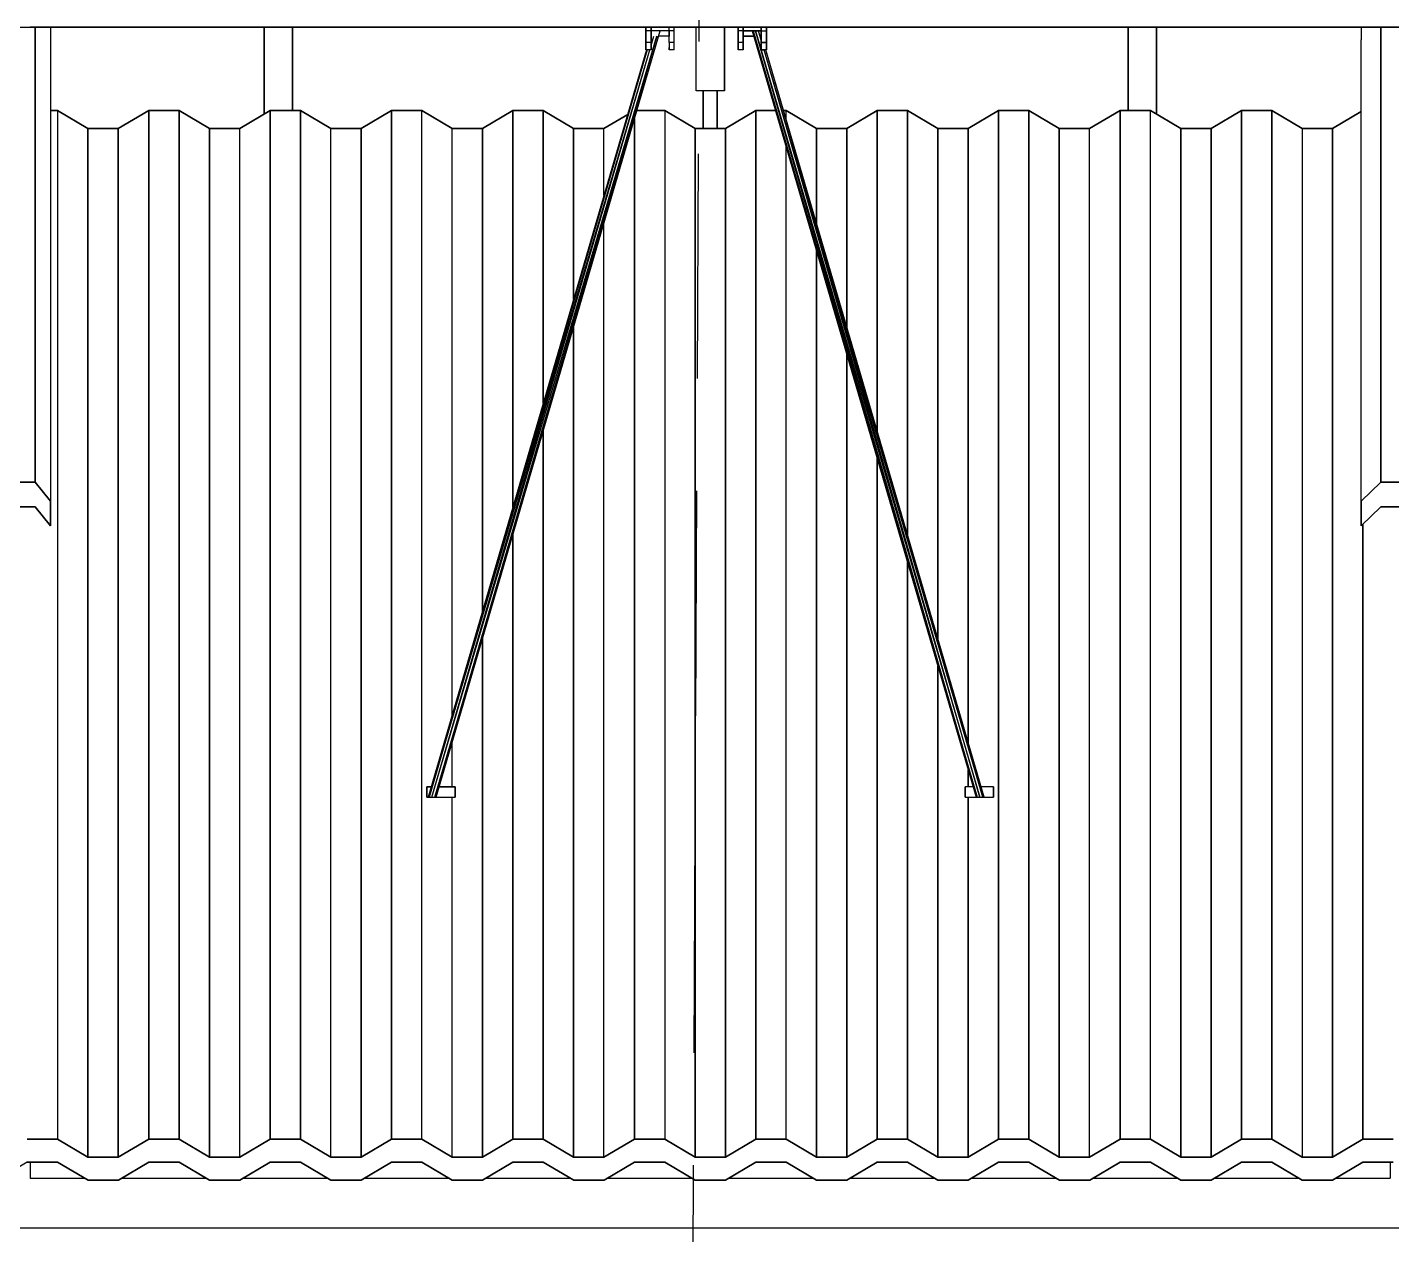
# Model space of a CAD drawing. Header units: millimetres. Extents: x -4997 to -4876, y -8737 to -8661.
# Drawn here: x -4918.055 to -4914.202, y -8704.879 to -8701.468 of the extents above; entities that cross this region are included whole.
import ezdxf

# ---------------------------------------------------------------- set-up
doc = ezdxf.new("R2010")
doc.units = ezdxf.units.MM
doc.header["$LTSCALE"] = 0.1
doc.linetypes.add('HIDDEN', pattern=[9.525, 6.35, -3.175])
for name, color, linetype in [('cobertura nova', 4, 'Continuous'), ('hachuras cobertura', 251, 'Continuous'), ('imagem', 7, 'Continuous'), ('layout cobertura', 251, 'Continuous')]:
    doc.layers.add(name, color=color, linetype=linetype)
picture_1 = doc.add_image_def('image1.jpg', size_in_pixel=(1920, 1080))

msp = doc.modelspace()

# ---------------------------------------------------------------- linework, layer by layer
at = {"layer": 'cobertura nova'}
for p, q in [((-4918.1262, -8701.4678), (-4918.0462, -8701.4678)), ((-4918.0462, -8701.4678), (-4914.1262, -8701.4679)), ((-4914.1328, -8701.4679), (-4918.0462, -8701.4678)), ((-4918.0462, -8701.4678), (-4914.2062, -8701.4678)), ((-4914.2062, -8701.4678), (-4918.0462, -8701.4678)), ((-4918.0327, -8701.4678), (-4918.0327, -8702.7531)), ((-4918.0327, -8701.4678), (-4918.0327, -8701.4678)), ((-4918.0327, -8701.4678), (-4918.0327, -8701.4678)), ((-4918.0327, -8701.4678), (-4918.0327, -8701.4678)), ((-4917.9892, -8701.4678), (-4917.9892, -8702.8069)), ((-4917.9892, -8701.4678), (-4916.3077, -8701.4678)), ((-4917.9892, -8701.4678), (-4916.3077, -8701.4678)), ((-4916.3077, -8701.4678), (-4917.9892, -8701.4678)), ((-4917.3862, -8701.4678), (-4917.9892, -8701.4678)), ((-4917.3862, -8701.7129), (-4917.3862, -8701.4678)), ((-4917.3862, -8701.4678), (-4917.3862, -8701.7129)), ((-4917.3062, -8701.4678), (-4917.3062, -8701.7027)), ((-4917.3062, -8701.7027), (-4917.3062, -8701.4678)), ((-4916.4799, -8701.4678), (-4917.3062, -8701.4678)), ((-4916.3077, -8701.4779), (-4916.3077, -8701.4678)), ((-4916.3077, -8701.4678), (-4916.3077, -8701.4779)), ((-4916.2932, -8701.4678), (-4916.2932, -8701.4779)), ((-4916.2932, -8701.4779), (-4916.2932, -8701.4678)), ((-4916.2421, -8701.4779), (-4916.2421, -8701.4678)), ((-4916.2277, -8701.4779), (-4916.2277, -8701.4678)), ((-4916.2277, -8701.4678), (-4916.0477, -8701.4678)), ((-4916.2277, -8701.4678), (-4916.0477, -8701.4678)), ((-4916.0477, -8701.4678), (-4916.2277, -8701.4678)), ((-4916.1662, -8701.6478), (-4916.1662, -8701.4678)), ((-4916.0862, -8701.4678), (-4916.0862, -8701.6478)), ((-4916.0862, -8701.6478), (-4916.0862, -8701.4678)), ((-4916.0477, -8701.4779), (-4916.0477, -8701.4678)), ((-4916.0476, -8701.4678), (-4916.0476, -8701.4779)), ((-4916.0332, -8701.4678), (-4916.0332, -8701.4779)), ((-4916.0332, -8701.4779), (-4916.0332, -8701.4678)), ((-4915.9821, -8701.4779), (-4915.9821, -8701.4678)), ((-4915.9821, -8701.4678), (-4915.9821, -8701.4779)), ((-4915.9677, -8701.4779), (-4915.9677, -8701.4678)), ((-4915.9677, -8701.4678), (-4915.9677, -8701.503)), ((-4915.9677, -8701.4678), (-4915.9677, -8701.4779)), ((-4915.9677, -8701.4678), (-4914.288, -8701.4678)), ((-4915.9677, -8701.4678), (-4914.288, -8701.4679)), ((-4914.288, -8701.4679), (-4915.9677, -8701.4678)), ((-4914.9462, -8701.7028), (-4914.9462, -8701.4678)), ((-4914.9462, -8701.4678), (-4914.9462, -8701.7028)), ((-4914.8662, -8701.4678), (-4914.8662, -8701.7129)), ((-4914.8662, -8701.7129), (-4914.8662, -8701.4678)), ((-4914.288, -8701.4678), (-4914.2881, -8701.5032)), ((-4914.1262, -8701.4678), (-4914.2062, -8701.4678)), ((-4916.912, -8703.6426), (-4916.277, -8701.4925)), ((-4916.9039, -8703.6426), (-4916.268, -8701.478)), ((-4916.2768, -8701.4925), (-4916.9039, -8703.6426)), ((-4916.9, -8703.6426), (-4916.268, -8701.478)), ((-4916.2932, -8701.4779), (-4916.3077, -8701.4779)), ((-4916.3077, -8701.5112), (-4916.3077, -8701.4779)), ((-4916.3077, -8701.4779), (-4916.3077, -8701.5112)), ((-4916.2932, -8701.5112), (-4916.3077, -8701.5112)), ((-4916.3077, -8701.5313), (-4916.3077, -8701.5112)), ((-4916.3077, -8701.5112), (-4916.3077, -8701.5313)), ((-4916.2932, -8701.4779), (-4916.2932, -8701.5112)), ((-4916.2932, -8701.5112), (-4916.2932, -8701.4779)), ((-4916.2421, -8701.478), (-4916.2932, -8701.478)), ((-4916.2932, -8701.5197), (-4916.2853, -8701.4925)), ((-4916.2932, -8701.5187), (-4916.2855, -8701.4925)), ((-4916.2928, -8701.4925), (-4916.2932, -8701.4941)), ((-4916.2927, -8701.4925), (-4916.2932, -8701.4943)), ((-4916.2932, -8701.5112), (-4916.2932, -8701.5313)), ((-4916.2932, -8701.5313), (-4916.2932, -8701.5112)), ((-4916.2421, -8701.4925), (-4916.2722, -8701.4925)), ((-4916.2277, -8701.4779), (-4916.2421, -8701.4779)), ((-4916.2421, -8701.5112), (-4916.2421, -8701.4779)), ((-4916.2421, -8701.478), (-4916.2421, -8701.4925)), ((-4916.2277, -8701.5112), (-4916.2421, -8701.5112)), ((-4916.2421, -8701.5112), (-4916.2421, -8701.5313)), ((-4916.2277, -8701.5112), (-4916.2277, -8701.4779)), ((-4916.2277, -8701.5313), (-4916.2277, -8701.5112)), ((-4916.0332, -8701.4779), (-4916.0477, -8701.4779)), ((-4916.0477, -8701.5112), (-4916.0477, -8701.4779)), ((-4916.0332, -8701.5112), (-4916.0477, -8701.5112)), ((-4916.0477, -8701.5313), (-4916.0477, -8701.5112)), ((-4916.0476, -8701.4779), (-4916.0476, -8701.5112)), ((-4916.0476, -8701.5112), (-4916.0476, -8701.5313)), ((-4916.0332, -8701.4779), (-4916.0332, -8701.5112)), ((-4916.0332, -8701.5112), (-4916.0332, -8701.4779)), ((-4915.9821, -8701.478), (-4916.0332, -8701.478)), ((-4916.0332, -8701.478), (-4915.9821, -8701.478)), ((-4916.0332, -8701.4925), (-4916.0332, -8701.503)), ((-4916.0332, -8701.4925), (-4916.0032, -8701.4925)), ((-4916.0032, -8701.4925), (-4916.0332, -8701.4925)), ((-4916.0332, -8701.503), (-4916.0332, -8701.5245)), ((-4916.0332, -8701.5112), (-4916.0332, -8701.5313)), ((-4916.0332, -8701.5313), (-4916.0332, -8701.5112)), ((-4916.0074, -8701.478), (-4915.3754, -8703.6426)), ((-4916.0055, -8701.478), (-4915.3753, -8703.6426)), ((-4916.0054, -8701.478), (-4915.3727, -8703.6426)), ((-4915.3726, -8703.6426), (-4915.9981, -8701.478)), ((-4915.998, -8701.478), (-4915.365, -8703.6426)), ((-4915.9821, -8701.5042), (-4915.9897, -8701.478)), ((-4915.9821, -8701.5034), (-4915.9895, -8701.478)), ((-4915.9821, -8701.4779), (-4915.9677, -8701.4779)), ((-4915.9821, -8701.5112), (-4915.9821, -8701.4779)), ((-4915.9821, -8701.4779), (-4915.9821, -8701.5112)), ((-4915.9677, -8701.5112), (-4915.9821, -8701.5112)), ((-4915.9821, -8701.5112), (-4915.9821, -8701.5313)), ((-4915.9821, -8701.5112), (-4915.9677, -8701.5112)), ((-4915.9821, -8701.5313), (-4915.9821, -8701.5112)), ((-4915.9677, -8701.5112), (-4915.9677, -8701.4779)), ((-4915.9677, -8701.4779), (-4915.9677, -8701.5112)), ((-4915.9677, -8701.503), (-4915.9677, -8701.5245)), ((-4915.9677, -8701.5313), (-4915.9677, -8701.5112)), ((-4915.9677, -8701.5112), (-4915.9677, -8701.5313)), ((-4914.2881, -8702.8759), (-4914.2881, -8701.5032)), ((-4916.306, -8701.5313), (-4916.9225, -8703.6426)), ((-4916.3041, -8701.5313), (-4916.9225, -8703.6426)), ((-4916.9198, -8703.6426), (-4916.297, -8701.5313)), ((-4916.304, -8701.5313), (-4916.9198, -8703.6426)), ((-4916.9121, -8703.6426), (-4916.2966, -8701.5313)), ((-4916.3077, -8701.5245), (-4916.3077, -8701.5313)), ((-4916.2932, -8701.5313), (-4916.3077, -8701.5313)), ((-4916.2932, -8701.5245), (-4916.2932, -8701.5313)), ((-4916.2421, -8701.5313), (-4916.2421, -8701.5245)), ((-4916.2277, -8701.5313), (-4916.2421, -8701.5313)), ((-4916.0477, -8701.5245), (-4916.0477, -8701.5313)), ((-4916.0332, -8701.5313), (-4916.0477, -8701.5313)), ((-4916.0332, -8701.5245), (-4916.0332, -8701.5313)), ((-4915.9821, -8701.5313), (-4915.9677, -8701.5313)), ((-4915.9677, -8701.5313), (-4915.9821, -8701.5313)), ((-4915.3649, -8703.6426), (-4915.9743, -8701.5313)), ((-4915.3568, -8703.6426), (-4915.974, -8701.5313)), ((-4915.3567, -8703.6426), (-4915.9695, -8701.5313)), ((-4915.3529, -8703.6426), (-4915.9694, -8701.5313)), ((-4915.9677, -8701.5245), (-4915.9677, -8701.5313)), ((-4916.0862, -8701.6478), (-4916.1662, -8701.6478)), ((-4916.146, -8701.7537), (-4916.146, -8701.6478)), ((-4916.1459, -8701.6478), (-4916.1459, -8701.7537)), ((-4916.1064, -8701.6478), (-4916.1064, -8701.7537)), ((-4916.1064, -8701.7537), (-4916.1064, -8701.6478)), ((-4916.1064, -8701.7537), (-4916.1064, -8701.6478)), ((-4917.9892, -8701.7027), (-4917.969, -8701.7027)), ((-4917.969, -8701.7027), (-4917.9892, -8701.7027)), ((-4917.969, -8701.7027), (-4917.8833, -8701.7537)), ((-4917.8833, -8701.7537), (-4917.969, -8701.7027)), ((-4917.7976, -8701.7537), (-4917.7119, -8701.7027)), ((-4917.7119, -8701.7027), (-4917.7976, -8701.7537)), ((-4917.7119, -8701.7027), (-4917.7119, -8701.7027)), ((-4917.7119, -8701.7027), (-4917.6262, -8701.7027)), ((-4917.6262, -8701.7027), (-4917.7119, -8701.7027)), ((-4917.6262, -8701.7027), (-4917.6262, -8701.7027)), ((-4917.6262, -8701.7027), (-4917.5405, -8701.7537)), ((-4917.5405, -8701.7537), (-4917.6262, -8701.7027)), ((-4917.4548, -8701.7537), (-4917.369, -8701.7027)), ((-4917.369, -8701.7027), (-4917.4548, -8701.7537)), ((-4917.369, -8701.7027), (-4917.369, -8701.7027)), ((-4917.369, -8701.7027), (-4917.2833, -8701.7027)), ((-4917.2833, -8701.7027), (-4917.369, -8701.7027)), ((-4917.2833, -8701.7027), (-4917.2833, -8701.7027)), ((-4917.2833, -8701.7027), (-4917.1976, -8701.7537)), ((-4917.1976, -8701.7537), (-4917.2833, -8701.7027)), ((-4917.1119, -8701.7537), (-4917.0262, -8701.7027)), ((-4917.0262, -8701.7027), (-4917.1119, -8701.7537)), ((-4917.0262, -8701.7027), (-4917.0262, -8701.7027)), ((-4917.0262, -8701.7027), (-4916.9405, -8701.7027)), ((-4916.9405, -8701.7027), (-4917.0262, -8701.7027)), ((-4916.9405, -8701.7027), (-4916.8548, -8701.7537)), ((-4916.8548, -8701.7537), (-4916.9405, -8701.7027)), ((-4916.769, -8701.7537), (-4916.6833, -8701.7027)), ((-4916.6833, -8701.7027), (-4916.769, -8701.7537)), ((-4916.6833, -8701.7027), (-4916.6833, -8701.7027)), ((-4916.6833, -8701.7027), (-4916.5976, -8701.7027)), ((-4916.5976, -8701.7027), (-4916.6833, -8701.7027)), ((-4916.5976, -8701.7027), (-4916.5976, -8701.7027)), ((-4916.5976, -8701.7027), (-4916.5119, -8701.7537)), ((-4916.5119, -8701.7537), (-4916.5976, -8701.7027)), ((-4916.3336, -8701.7027), (-4916.2548, -8701.7027)), ((-4916.2548, -8701.7028), (-4916.3336, -8701.7028)), ((-4916.2548, -8701.7027), (-4916.169, -8701.7537)), ((-4916.169, -8701.7537), (-4916.2548, -8701.7028)), ((-4916.0833, -8701.7537), (-4915.9976, -8701.7027)), ((-4915.9976, -8701.7028), (-4916.0833, -8701.7537)), ((-4915.9976, -8701.7027), (-4915.9976, -8701.7028)), ((-4915.9976, -8701.7027), (-4915.9418, -8701.7027)), ((-4915.9418, -8701.7028), (-4915.9976, -8701.7028)), ((-4915.9193, -8701.7027), (-4915.9119, -8701.7027)), ((-4915.9119, -8701.7028), (-4915.9193, -8701.7028)), ((-4915.9119, -8701.728), (-4915.9119, -8701.7027)), ((-4915.9119, -8701.7027), (-4915.8262, -8701.7537)), ((-4915.8262, -8701.7537), (-4915.9119, -8701.7028)), ((-4915.7405, -8701.7537), (-4915.6548, -8701.7027)), ((-4915.6548, -8701.7028), (-4915.7405, -8701.7537)), ((-4915.6548, -8701.7027), (-4915.6548, -8701.7028)), ((-4915.6548, -8701.7027), (-4915.569, -8701.7027)), ((-4915.569, -8701.7028), (-4915.6548, -8701.7028)), ((-4915.569, -8701.7028), (-4915.569, -8701.7027)), ((-4915.569, -8701.7027), (-4915.4833, -8701.7537)), ((-4915.4833, -8701.7537), (-4915.569, -8701.7028)), ((-4915.3976, -8701.7537), (-4915.3119, -8701.7028)), ((-4915.3119, -8701.7028), (-4915.3976, -8701.7537)), ((-4915.3119, -8701.7028), (-4915.3119, -8701.7028)), ((-4915.3119, -8701.7028), (-4915.2262, -8701.7028)), ((-4915.2262, -8701.7028), (-4915.3119, -8701.7028)), ((-4915.2262, -8701.7028), (-4915.2262, -8701.7028)), ((-4915.2262, -8701.7028), (-4915.1405, -8701.7537)), ((-4915.1405, -8701.7537), (-4915.2262, -8701.7028)), ((-4915.0548, -8701.7537), (-4914.969, -8701.7028)), ((-4914.969, -8701.7028), (-4915.0548, -8701.7537)), ((-4914.969, -8701.7028), (-4914.969, -8701.7028)), ((-4914.969, -8701.7028), (-4914.8833, -8701.7028)), ((-4914.8833, -8701.7028), (-4914.969, -8701.7028)), ((-4914.8833, -8701.7028), (-4914.7976, -8701.7537)), ((-4914.7976, -8701.7537), (-4914.8833, -8701.7028)), ((-4914.7119, -8701.7537), (-4914.6262, -8701.7028)), ((-4914.6262, -8701.7028), (-4914.7119, -8701.7537)), ((-4914.6262, -8701.7028), (-4914.6262, -8701.7028)), ((-4914.6262, -8701.7028), (-4914.5405, -8701.7028)), ((-4914.5405, -8701.7028), (-4914.6262, -8701.7028)), ((-4914.5405, -8701.7028), (-4914.5405, -8701.7028)), ((-4914.5405, -8701.7028), (-4914.4548, -8701.7537)), ((-4914.4548, -8701.7537), (-4914.5405, -8701.7028)), ((-4914.2881, -8701.7056), (-4914.369, -8701.7537)), ((-4914.369, -8701.7537), (-4914.2881, -8701.7056)), ((-4916.4262, -8701.7537), (-4916.3593, -8701.714)), ((-4916.3593, -8701.714), (-4916.4262, -8701.7537)), ((-4917.8833, -8701.7537), (-4917.8833, -8701.7537)), ((-4917.8833, -8701.7537), (-4917.7976, -8701.7537)), ((-4917.7976, -8701.7537), (-4917.8833, -8701.7537)), ((-4917.7976, -8701.7537), (-4917.7976, -8701.7537)), ((-4917.5405, -8701.7537), (-4917.5405, -8701.7537)), ((-4917.5405, -8701.7537), (-4917.4548, -8701.7537)), ((-4917.4548, -8701.7537), (-4917.5405, -8701.7537)), ((-4917.1976, -8701.7537), (-4917.1119, -8701.7537)), ((-4917.1119, -8701.7537), (-4917.1976, -8701.7537)), ((-4917.1119, -8701.7537), (-4917.1119, -8701.7537)), ((-4916.8548, -8701.7537), (-4916.769, -8701.7537)), ((-4916.769, -8701.7537), (-4916.8548, -8701.7537)), ((-4916.769, -8701.7537), (-4916.769, -8701.7537)), ((-4916.5119, -8701.7537), (-4916.5119, -8701.7537)), ((-4916.5119, -8701.7537), (-4916.4262, -8701.7537)), ((-4916.4262, -8701.7537), (-4916.5119, -8701.7537)), ((-4916.169, -8701.7537), (-4916.169, -8701.7537)), ((-4916.169, -8701.7537), (-4916.0833, -8701.7537)), ((-4916.0833, -8701.7537), (-4916.169, -8701.7537)), ((-4916.0833, -8701.7537), (-4916.0833, -8701.7537)), ((-4915.8262, -8701.7537), (-4915.8262, -8701.7537)), ((-4915.8262, -8701.7537), (-4915.7405, -8701.7537)), ((-4915.7405, -8701.7537), (-4915.8262, -8701.7537)), ((-4915.7405, -8701.7537), (-4915.7405, -8701.7537)), ((-4915.4833, -8701.7537), (-4915.4833, -8701.7537)), ((-4915.4833, -8701.7537), (-4915.3976, -8701.7537)), ((-4915.3976, -8701.7537), (-4915.4833, -8701.7537)), ((-4915.3976, -8701.7537), (-4915.3976, -8701.7537)), ((-4915.1405, -8701.7537), (-4915.1405, -8701.7537)), ((-4915.1405, -8701.7537), (-4915.0548, -8701.7537)), ((-4915.0548, -8701.7537), (-4915.1405, -8701.7537)), ((-4914.7976, -8701.7537), (-4914.7976, -8701.7537)), ((-4914.7976, -8701.7537), (-4914.7119, -8701.7537)), ((-4914.7119, -8701.7537), (-4914.7976, -8701.7537)), ((-4914.7119, -8701.7537), (-4914.7119, -8701.7537)), ((-4914.4548, -8701.7537), (-4914.369, -8701.7537)), ((-4914.369, -8701.7537), (-4914.4548, -8701.7537)), ((-4914.369, -8701.819), (-4914.369, -8701.819)), ((-4914.369, -8701.819), (-4914.369, -8701.819)), ((-4918.1184, -8702.7531), (-4918.0327, -8702.7531)), ((-4918.0327, -8702.7531), (-4918.1184, -8702.7531)), ((-4918.0328, -8702.7531), (-4918.0328, -8702.7531)), ((-4918.0327, -8702.7531), (-4917.9892, -8702.8069)), ((-4917.9892, -8702.8069), (-4918.0327, -8702.7531)), ((-4914.2327, -8702.7531), (-4914.288, -8702.8069)), ((-4914.288, -8702.8069), (-4914.2327, -8702.7531)), ((-4914.2327, -8702.7531), (-4914.147, -8702.7531)), ((-4914.147, -8702.7531), (-4914.2327, -8702.7531)), ((-4918.0328, -8702.8221), (-4918.1185, -8702.8221)), ((-4918.1185, -8702.8221), (-4918.0328, -8702.8221)), ((-4917.9893, -8702.8759), (-4918.0328, -8702.8221)), ((-4918.0328, -8702.8221), (-4917.9893, -8702.8759)), ((-4917.9893, -8702.8068), (-4917.9893, -8702.8068)), ((-4917.9892, -8702.8069), (-4917.9893, -8702.8759)), ((-4917.9893, -8702.8759), (-4917.9892, -8702.8069)), ((-4914.288, -8702.8069), (-4914.2881, -8702.8759)), ((-4914.2881, -8702.8759), (-4914.2328, -8702.8221)), ((-4914.2328, -8702.8221), (-4914.2881, -8702.8759)), ((-4914.2328, -8702.8221), (-4914.2328, -8702.8221)), ((-4914.1471, -8702.8221), (-4914.2328, -8702.8221)), ((-4914.2328, -8702.8221), (-4914.1471, -8702.8221)), ((-4916.8548, -8703.6138), (-4916.8548, -8703.4876)), ((-4915.3976, -8703.6138), (-4915.3976, -8703.5664)), ((-4915.3976, -8703.5664), (-4915.3976, -8703.6138)), ((-4916.9262, -8703.6426), (-4916.9262, -8703.6138)), ((-4916.9262, -8703.6138), (-4916.9141, -8703.6138)), ((-4916.9141, -8703.6138), (-4916.9262, -8703.6138)), ((-4916.9262, -8703.6138), (-4916.9262, -8703.6426)), ((-4916.8916, -8703.6138), (-4916.8462, -8703.6138)), ((-4916.8462, -8703.6138), (-4916.8916, -8703.6138)), ((-4916.8462, -8703.6426), (-4916.8462, -8703.6138)), ((-4916.8462, -8703.6138), (-4916.8462, -8703.6426)), ((-4915.3838, -8703.6138), (-4915.4062, -8703.6138)), ((-4915.4062, -8703.6138), (-4915.4062, -8703.6426)), ((-4915.4062, -8703.6426), (-4915.4062, -8703.6138)), ((-4915.3262, -8703.6138), (-4915.3613, -8703.6138)), ((-4915.3262, -8703.6426), (-4915.3262, -8703.6138)), ((-4915.3262, -8703.6138), (-4915.3262, -8703.6426)), ((-4916.9262, -8703.6426), (-4916.8462, -8703.6426)), ((-4915.4062, -8703.6426), (-4915.3262, -8703.6426)), ((-4917.9691, -8704.6084), (-4918.0548, -8704.6084)), ((-4918.0548, -8704.6084), (-4917.9691, -8704.6084)), ((-4918.0547, -8704.6084), (-4918.0547, -8704.6084)), ((-4917.8833, -8704.6594), (-4917.9691, -8704.6084)), ((-4917.9691, -8704.6084), (-4917.8833, -8704.6594)), ((-4917.9689, -8704.6085), (-4917.9689, -8704.6085)), ((-4917.9689, -8704.6085), (-4917.9689, -8704.6085)), ((-4917.7119, -8704.6084), (-4917.7976, -8704.6594)), ((-4917.7976, -8704.6594), (-4917.7119, -8704.6084)), ((-4917.6262, -8704.6084), (-4917.7119, -8704.6084)), ((-4917.7119, -8704.6084), (-4917.6262, -8704.6084)), ((-4917.7118, -8704.6084), (-4917.7118, -8704.6084)), ((-4917.7118, -8704.6084), (-4917.7118, -8704.6084)), ((-4917.5405, -8704.6594), (-4917.6262, -8704.6084)), ((-4917.6262, -8704.6084), (-4917.5405, -8704.6594)), ((-4917.6261, -8704.6085), (-4917.6261, -8704.6085)), ((-4917.3691, -8704.6084), (-4917.4548, -8704.6594)), ((-4917.4548, -8704.6594), (-4917.3691, -8704.6084)), ((-4917.2833, -8704.6084), (-4917.3691, -8704.6084)), ((-4917.3691, -8704.6084), (-4917.2833, -8704.6084)), ((-4917.3689, -8704.6084), (-4917.3689, -8704.6084)), ((-4917.3689, -8704.6084), (-4917.3689, -8704.6084)), ((-4917.1976, -8704.6594), (-4917.2833, -8704.6084)), ((-4917.2833, -8704.6084), (-4917.1976, -8704.6594)), ((-4917.2832, -8704.6085), (-4917.2832, -8704.6085)), ((-4917.2832, -8704.6085), (-4917.2832, -8704.6085)), ((-4917.0262, -8704.6084), (-4917.1119, -8704.6594)), ((-4917.1119, -8704.6594), (-4917.0262, -8704.6084)), ((-4916.9405, -8704.6084), (-4917.0262, -8704.6084)), ((-4917.0262, -8704.6084), (-4916.9405, -8704.6084)), ((-4917.0261, -8704.6084), (-4917.0261, -8704.6084)), ((-4917.0261, -8704.6084), (-4917.0261, -8704.6084)), ((-4916.8548, -8704.6594), (-4916.9405, -8704.6084)), ((-4916.9405, -8704.6084), (-4916.8548, -8704.6594)), ((-4916.9404, -8704.6085), (-4916.9404, -8704.6085)), ((-4916.9404, -8704.6085), (-4916.9404, -8704.6085)), ((-4916.6833, -8704.6084), (-4916.7691, -8704.6594)), ((-4916.7691, -8704.6594), (-4916.6833, -8704.6084)), ((-4916.5976, -8704.6084), (-4916.6833, -8704.6084)), ((-4916.6833, -8704.6084), (-4916.5976, -8704.6084)), ((-4916.6832, -8704.6084), (-4916.6832, -8704.6084)), ((-4916.6832, -8704.6084), (-4916.6832, -8704.6084)), ((-4916.5119, -8704.6594), (-4916.5976, -8704.6084)), ((-4916.5976, -8704.6084), (-4916.5119, -8704.6594)), ((-4916.5975, -8704.6085), (-4916.5975, -8704.6085)), ((-4916.3405, -8704.6084), (-4916.4262, -8704.6594)), ((-4916.4262, -8704.6594), (-4916.3405, -8704.6084)), ((-4916.2548, -8704.6084), (-4916.3405, -8704.6084)), ((-4916.3405, -8704.6084), (-4916.2548, -8704.6084)), ((-4916.3404, -8704.6084), (-4916.3404, -8704.6084)), ((-4916.3404, -8704.6084), (-4916.3404, -8704.6084)), ((-4916.1691, -8704.6594), (-4916.2548, -8704.6084)), ((-4916.2548, -8704.6084), (-4916.1691, -8704.6594)), ((-4916.2547, -8704.6085), (-4916.2547, -8704.6085)), ((-4916.2547, -8704.6085), (-4916.2547, -8704.6085)), ((-4915.9976, -8704.6084), (-4916.0833, -8704.6594)), ((-4916.0833, -8704.6594), (-4915.9976, -8704.6084)), ((-4915.9119, -8704.6084), (-4915.9976, -8704.6084)), ((-4915.9976, -8704.6084), (-4915.9119, -8704.6084)), ((-4915.9975, -8704.6084), (-4915.9975, -8704.6084)), ((-4915.9975, -8704.6084), (-4915.9975, -8704.6084)), ((-4915.8262, -8704.6594), (-4915.9119, -8704.6084)), ((-4915.9119, -8704.6084), (-4915.8262, -8704.6594)), ((-4915.9118, -8704.6085), (-4915.9118, -8704.6085)), ((-4915.6548, -8704.6084), (-4915.7405, -8704.6594)), ((-4915.7405, -8704.6594), (-4915.6548, -8704.6085)), ((-4915.5691, -8704.6084), (-4915.6548, -8704.6084)), ((-4915.6548, -8704.6085), (-4915.5691, -8704.6085)), ((-4915.6547, -8704.6084), (-4915.6547, -8704.6085)), ((-4915.6547, -8704.6085), (-4915.6547, -8704.6084)), ((-4915.4833, -8704.6594), (-4915.5691, -8704.6084)), ((-4915.5691, -8704.6085), (-4915.4833, -8704.6594)), ((-4915.5689, -8704.6085), (-4915.5689, -8704.6085)), ((-4915.5689, -8704.6085), (-4915.5689, -8704.6085)), ((-4915.3119, -8704.6084), (-4915.3976, -8704.6594)), ((-4915.3976, -8704.6594), (-4915.3119, -8704.6085)), ((-4915.2262, -8704.6084), (-4915.3119, -8704.6084)), ((-4915.3119, -8704.6085), (-4915.2262, -8704.6085)), ((-4915.3118, -8704.6084), (-4915.3118, -8704.6085)), ((-4915.3118, -8704.6085), (-4915.3118, -8704.6084)), ((-4915.1405, -8704.6594), (-4915.2262, -8704.6084)), ((-4915.2262, -8704.6085), (-4915.1405, -8704.6594)), ((-4915.2261, -8704.6085), (-4915.2261, -8704.6085)), ((-4914.9691, -8704.6085), (-4915.0548, -8704.6594)), ((-4915.0548, -8704.6594), (-4914.9691, -8704.6085)), ((-4914.8833, -8704.6085), (-4914.9691, -8704.6085)), ((-4914.9691, -8704.6085), (-4914.8833, -8704.6085)), ((-4914.9689, -8704.6085), (-4914.9689, -8704.6085)), ((-4914.9689, -8704.6085), (-4914.9689, -8704.6085)), ((-4914.7976, -8704.6594), (-4914.8833, -8704.6085)), ((-4914.8833, -8704.6085), (-4914.7976, -8704.6594)), ((-4914.8832, -8704.6085), (-4914.8832, -8704.6085)), ((-4914.6262, -8704.6085), (-4914.7119, -8704.6594)), ((-4914.7119, -8704.6594), (-4914.6262, -8704.6085)), ((-4914.5405, -8704.6085), (-4914.6262, -8704.6085)), ((-4914.6262, -8704.6085), (-4914.5405, -8704.6085)), ((-4914.6261, -8704.6085), (-4914.6261, -8704.6085)), ((-4914.6261, -8704.6085), (-4914.6261, -8704.6085)), ((-4914.4548, -8704.6594), (-4914.5405, -8704.6085)), ((-4914.5405, -8704.6085), (-4914.4548, -8704.6594)), ((-4914.5404, -8704.6085), (-4914.5404, -8704.6085)), ((-4914.5404, -8704.6085), (-4914.5404, -8704.6085)), ((-4914.3691, -8704.6594), (-4914.2833, -8704.6085)), ((-4914.2833, -8704.6085), (-4914.3691, -8704.6594)), ((-4914.2833, -8704.6085), (-4914.1976, -8704.6085)), ((-4914.1976, -8704.6085), (-4914.2833, -8704.6085)), ((-4914.2832, -8704.6085), (-4914.2832, -8704.6085)), ((-4914.2832, -8704.6085), (-4914.2832, -8704.6085)), ((-4917.7976, -8704.6594), (-4917.8833, -8704.6594)), ((-4917.8833, -8704.6594), (-4917.7976, -8704.6594)), ((-4917.8832, -8704.6594), (-4917.8832, -8704.6594)), ((-4917.8832, -8704.6594), (-4917.8832, -8704.6594)), ((-4917.7975, -8704.6593), (-4917.7975, -8704.6593)), ((-4917.7975, -8704.6593), (-4917.7975, -8704.6593)), ((-4917.4548, -8704.6594), (-4917.5405, -8704.6594)), ((-4917.5405, -8704.6594), (-4917.4548, -8704.6594)), ((-4917.5404, -8704.6594), (-4917.5404, -8704.6594)), ((-4917.5404, -8704.6594), (-4917.5404, -8704.6594)), ((-4917.4547, -8704.6593), (-4917.4547, -8704.6593)), ((-4917.4547, -8704.6593), (-4917.4547, -8704.6593)), ((-4917.1119, -8704.6594), (-4917.1976, -8704.6594)), ((-4917.1976, -8704.6594), (-4917.1119, -8704.6594)), ((-4917.1975, -8704.6594), (-4917.1975, -8704.6594)), ((-4917.1975, -8704.6594), (-4917.1975, -8704.6594)), ((-4917.1118, -8704.6593), (-4917.1118, -8704.6593)), ((-4917.1118, -8704.6593), (-4917.1118, -8704.6593)), ((-4916.7691, -8704.6594), (-4916.8548, -8704.6594)), ((-4916.8548, -8704.6594), (-4916.7691, -8704.6594)), ((-4916.8547, -8704.6594), (-4916.8547, -8704.6594)), ((-4916.8547, -8704.6594), (-4916.8547, -8704.6594)), ((-4916.7689, -8704.6593), (-4916.7689, -8704.6593)), ((-4916.4262, -8704.6594), (-4916.5119, -8704.6594)), ((-4916.5119, -8704.6594), (-4916.4262, -8704.6594)), ((-4916.5118, -8704.6594), (-4916.5118, -8704.6594)), ((-4916.5118, -8704.6594), (-4916.5118, -8704.6594)), ((-4916.4261, -8704.6593), (-4916.4261, -8704.6593)), ((-4916.0833, -8704.6594), (-4916.1691, -8704.6594)), ((-4916.1691, -8704.6594), (-4916.0833, -8704.6594)), ((-4916.1689, -8704.6594), (-4916.1689, -8704.6594)), ((-4916.1689, -8704.6594), (-4916.1689, -8704.6594)), ((-4916.0832, -8704.6593), (-4916.0832, -8704.6593)), ((-4915.7405, -8704.6594), (-4915.8262, -8704.6594)), ((-4915.8262, -8704.6594), (-4915.7405, -8704.6594)), ((-4915.8261, -8704.6594), (-4915.8261, -8704.6594)), ((-4915.8261, -8704.6594), (-4915.8261, -8704.6594)), ((-4915.7404, -8704.6593), (-4915.7404, -8704.6593)), ((-4915.3976, -8704.6594), (-4915.4833, -8704.6594)), ((-4915.4833, -8704.6594), (-4915.3976, -8704.6594)), ((-4915.4832, -8704.6594), (-4915.4832, -8704.6594)), ((-4915.4832, -8704.6594), (-4915.4832, -8704.6594)), ((-4915.3975, -8704.6593), (-4915.3975, -8704.6593)), ((-4915.3975, -8704.6593), (-4915.3975, -8704.6593)), ((-4915.0548, -8704.6594), (-4915.1405, -8704.6594)), ((-4915.1405, -8704.6594), (-4915.0548, -8704.6594)), ((-4915.1404, -8704.6594), (-4915.1404, -8704.6594)), ((-4915.1404, -8704.6594), (-4915.1404, -8704.6594)), ((-4915.0547, -8704.6593), (-4915.0547, -8704.6593)), ((-4914.7119, -8704.6594), (-4914.7976, -8704.6594)), ((-4914.7976, -8704.6594), (-4914.7119, -8704.6594)), ((-4914.7975, -8704.6594), (-4914.7975, -8704.6594)), ((-4914.7975, -8704.6594), (-4914.7975, -8704.6594)), ((-4914.7118, -8704.6593), (-4914.7118, -8704.6593)), ((-4914.7118, -8704.6593), (-4914.7118, -8704.6593)), ((-4914.3691, -8704.6594), (-4914.4548, -8704.6594)), ((-4914.4548, -8704.6594), (-4914.3691, -8704.6594)), ((-4914.4546, -8704.6594), (-4914.4546, -8704.6594)), ((-4914.4546, -8704.6594), (-4914.4546, -8704.6594)), ((-4914.3689, -8704.6593), (-4914.3689, -8704.6593)), ((-4918.0547, -8704.6737), (-4918.1404, -8704.7247)), ((-4918.0547, -8704.6737), (-4917.9689, -8704.6737)), ((-4917.9689, -8704.6737), (-4918.0547, -8704.6737)), ((-4918.0462, -8704.6737), (-4918.0462, -8704.7192)), ((-4917.9689, -8704.6737), (-4917.8832, -8704.7247)), ((-4917.8832, -8704.7247), (-4917.9689, -8704.6737)), ((-4917.7975, -8704.7247), (-4917.7118, -8704.6737)), ((-4917.7118, -8704.6737), (-4917.7975, -8704.7247)), ((-4917.7118, -8704.6737), (-4917.6261, -8704.6737)), ((-4917.6261, -8704.6737), (-4917.7118, -8704.6737)), ((-4917.6261, -8704.6737), (-4917.5404, -8704.7247)), ((-4917.5404, -8704.7247), (-4917.6261, -8704.6737)), ((-4917.4547, -8704.7247), (-4917.3689, -8704.6737)), ((-4917.3689, -8704.6737), (-4917.4547, -8704.7247)), ((-4917.3689, -8704.6737), (-4917.2832, -8704.6737)), ((-4917.2832, -8704.6737), (-4917.3689, -8704.6737)), ((-4917.2832, -8704.6737), (-4917.1975, -8704.7247)), ((-4917.1975, -8704.7247), (-4917.2832, -8704.6737)), ((-4917.1118, -8704.7247), (-4917.0261, -8704.6737)), ((-4917.0261, -8704.6738), (-4917.1118, -8704.7247)), ((-4917.0261, -8704.6737), (-4916.9404, -8704.6737)), ((-4916.9404, -8704.6738), (-4917.0261, -8704.6738)), ((-4916.9404, -8704.6737), (-4916.8547, -8704.7247)), ((-4916.8547, -8704.7247), (-4916.9404, -8704.6738)), ((-4916.7689, -8704.7247), (-4916.6832, -8704.6738)), ((-4916.6832, -8704.6738), (-4916.7689, -8704.7247)), ((-4916.6832, -8704.6738), (-4916.5975, -8704.6738)), ((-4916.5975, -8704.6738), (-4916.6832, -8704.6738)), ((-4916.5975, -8704.6738), (-4916.5118, -8704.7247)), ((-4916.5118, -8704.7247), (-4916.5975, -8704.6738)), ((-4916.4261, -8704.7247), (-4916.3404, -8704.6738)), ((-4916.3404, -8704.6738), (-4916.4261, -8704.7247)), ((-4916.3404, -8704.6738), (-4916.2547, -8704.6738)), ((-4916.2547, -8704.6738), (-4916.3404, -8704.6738)), ((-4916.2547, -8704.6738), (-4916.1689, -8704.7247)), ((-4916.1689, -8704.7247), (-4916.2547, -8704.6738)), ((-4916.0832, -8704.7247), (-4915.9975, -8704.6738)), ((-4915.9975, -8704.6738), (-4916.0832, -8704.7247)), ((-4915.9975, -8704.6738), (-4915.9118, -8704.6738)), ((-4915.9118, -8704.6738), (-4915.9975, -8704.6738)), ((-4915.9118, -8704.6738), (-4915.8261, -8704.7247)), ((-4915.8261, -8704.7247), (-4915.9118, -8704.6738)), ((-4915.7404, -8704.7247), (-4915.6547, -8704.6738)), ((-4915.6547, -8704.6738), (-4915.7404, -8704.7247)), ((-4915.6547, -8704.6738), (-4915.5689, -8704.6738)), ((-4915.5689, -8704.6738), (-4915.6547, -8704.6738)), ((-4915.5689, -8704.6738), (-4915.4832, -8704.7247)), ((-4915.4832, -8704.7247), (-4915.5689, -8704.6738)), ((-4915.3975, -8704.7247), (-4915.3118, -8704.6738)), ((-4915.3118, -8704.6738), (-4915.3975, -8704.7247)), ((-4915.3118, -8704.6738), (-4915.2261, -8704.6738)), ((-4915.2261, -8704.6738), (-4915.3118, -8704.6738)), ((-4915.2261, -8704.6738), (-4915.1404, -8704.7247)), ((-4915.1404, -8704.7247), (-4915.2261, -8704.6738)), ((-4915.0547, -8704.7247), (-4914.9689, -8704.6738)), ((-4914.9689, -8704.6738), (-4915.0547, -8704.7247)), ((-4914.9689, -8704.6738), (-4914.8832, -8704.6738)), ((-4914.8832, -8704.6738), (-4914.9689, -8704.6738)), ((-4914.8832, -8704.6738), (-4914.7975, -8704.7247)), ((-4914.7975, -8704.7247), (-4914.8832, -8704.6738)), ((-4914.7118, -8704.7247), (-4914.6261, -8704.6738)), ((-4914.6261, -8704.6738), (-4914.7118, -8704.7247)), ((-4914.6261, -8704.6738), (-4914.5404, -8704.6738)), ((-4914.5404, -8704.6738), (-4914.6261, -8704.6738)), ((-4914.5404, -8704.6738), (-4914.4546, -8704.7247)), ((-4914.4546, -8704.7247), (-4914.5404, -8704.6738)), ((-4914.2832, -8704.6738), (-4914.3689, -8704.7247)), ((-4914.3689, -8704.7247), (-4914.2832, -8704.6738)), ((-4914.1975, -8704.6738), (-4914.2832, -8704.6738)), ((-4914.2832, -8704.6738), (-4914.1975, -8704.6738)), ((-4914.2062, -8704.6738), (-4914.2062, -8704.7193)), ((-4918.0462, -8704.7192), (-4917.8924, -8704.7192)), ((-4917.8832, -8704.7247), (-4917.7975, -8704.7247)), ((-4917.7975, -8704.7247), (-4917.8832, -8704.7247)), ((-4917.7883, -8704.7192), (-4917.5495, -8704.7192)), ((-4917.5404, -8704.7247), (-4917.4547, -8704.7247)), ((-4917.4547, -8704.7247), (-4917.5404, -8704.7247)), ((-4917.4455, -8704.7192), (-4917.2067, -8704.7192)), ((-4917.1975, -8704.7247), (-4917.1118, -8704.7247)), ((-4917.1118, -8704.7247), (-4917.1975, -8704.7247)), ((-4917.1026, -8704.7192), (-4916.8638, -8704.7192)), ((-4916.8547, -8704.7247), (-4916.7689, -8704.7247)), ((-4916.7689, -8704.7247), (-4916.8547, -8704.7247)), ((-4916.7598, -8704.7192), (-4916.521, -8704.7192)), ((-4916.5118, -8704.7247), (-4916.4261, -8704.7247)), ((-4916.4261, -8704.7247), (-4916.5118, -8704.7247)), ((-4916.4169, -8704.7192), (-4916.1781, -8704.7192)), ((-4916.1689, -8704.7247), (-4916.0832, -8704.7247)), ((-4916.0832, -8704.7247), (-4916.1689, -8704.7247)), ((-4916.074, -8704.7192), (-4915.8353, -8704.7193)), ((-4915.8261, -8704.7247), (-4915.7404, -8704.7247)), ((-4915.7404, -8704.7247), (-4915.8261, -8704.7247)), ((-4915.7312, -8704.7193), (-4915.4924, -8704.7193)), ((-4915.4832, -8704.7247), (-4915.3975, -8704.7247)), ((-4915.3975, -8704.7247), (-4915.4832, -8704.7247)), ((-4915.3883, -8704.7193), (-4915.1495, -8704.7193)), ((-4915.1404, -8704.7247), (-4915.0547, -8704.7247)), ((-4915.0547, -8704.7247), (-4915.1404, -8704.7247)), ((-4915.0455, -8704.7193), (-4914.8067, -8704.7193)), ((-4914.7975, -8704.7247), (-4914.7118, -8704.7247)), ((-4914.7118, -8704.7247), (-4914.7975, -8704.7247)), ((-4914.7026, -8704.7193), (-4914.4638, -8704.7193)), ((-4914.4546, -8704.7247), (-4914.3689, -8704.7247)), ((-4914.3689, -8704.7247), (-4914.4546, -8704.7247)), ((-4914.3597, -8704.7193), (-4914.2062, -8704.7193)), ((-4918.1262, -8704.8592), (-4918.0462, -8704.8592)), ((-4918.0462, -8704.8592), (-4914.2062, -8704.8592)), ((-4914.2062, -8704.8592), (-4914.1262, -8704.8592))]:
    msp.add_line(p, q, dxfattribs=at)
at = {"layer": 'hachuras cobertura'}
for p, q in [((-4918.0327, -8702.7531), (-4918.0327, -8701.4678)), ((-4914.2327, -8701.4678), (-4914.2327, -8702.7531)), ((-4914.2327, -8702.7531), (-4914.2327, -8701.4678)), ((-4917.969, -8701.7027), (-4917.9691, -8704.6084)), ((-4917.7119, -8704.6084), (-4917.7119, -8701.7027)), ((-4917.7119, -8701.7027), (-4917.7119, -8704.6084)), ((-4917.6262, -8704.6084), (-4917.6262, -8701.7027)), ((-4917.6262, -8701.7027), (-4917.6262, -8704.6084)), ((-4917.3691, -8704.6084), (-4917.369, -8701.7027)), ((-4917.369, -8701.7027), (-4917.3691, -8704.6084)), ((-4917.2833, -8704.6084), (-4917.2833, -8701.7027)), ((-4917.2833, -8701.7027), (-4917.2833, -8704.6084)), ((-4917.0262, -8704.6084), (-4917.0262, -8701.7027)), ((-4917.0262, -8701.7027), (-4917.0262, -8704.6084)), ((-4916.9405, -8704.6084), (-4916.9405, -8701.7027)), ((-4916.6833, -8702.8235), (-4916.6833, -8701.7027)), ((-4916.6833, -8701.7027), (-4916.6833, -8702.8235)), ((-4916.5976, -8702.5299), (-4916.5976, -8701.7027)), ((-4916.5976, -8701.7027), (-4916.5976, -8702.5299)), ((-4916.2548, -8701.7027), (-4916.2548, -8704.6084)), ((-4915.9976, -8704.6084), (-4915.9976, -8701.7028)), ((-4915.9976, -8701.7028), (-4915.9976, -8704.6084)), ((-4915.6548, -8702.6087), (-4915.6548, -8701.7028)), ((-4915.6548, -8701.7028), (-4915.6548, -8702.6087)), ((-4915.569, -8702.9022), (-4915.569, -8701.7028)), ((-4915.569, -8701.7028), (-4915.569, -8702.9022)), ((-4915.3119, -8704.6084), (-4915.3119, -8701.7028)), ((-4915.3119, -8701.7028), (-4915.3119, -8704.6084)), ((-4915.2262, -8704.6084), (-4915.2262, -8701.7028)), ((-4915.2262, -8701.7028), (-4915.2262, -8704.6084)), ((-4914.9691, -8704.6085), (-4914.969, -8701.7028)), ((-4914.969, -8701.7028), (-4914.9691, -8704.6085)), ((-4914.8833, -8704.6085), (-4914.8833, -8701.7028)), ((-4914.6262, -8704.6085), (-4914.6262, -8701.7028)), ((-4914.6262, -8701.7028), (-4914.6262, -8704.6085)), ((-4914.5405, -8704.6085), (-4914.5405, -8701.7028)), ((-4914.5405, -8701.7028), (-4914.5405, -8704.6085)), ((-4916.3405, -8704.6084), (-4916.3405, -8701.7263)), ((-4916.3405, -8701.7263), (-4916.3405, -8704.6084)), ((-4917.8833, -8704.6594), (-4917.8833, -8701.7537)), ((-4917.8833, -8701.7537), (-4917.8833, -8704.6594)), ((-4917.7976, -8704.6594), (-4917.7976, -8701.7537)), ((-4917.7976, -8701.7537), (-4917.7976, -8704.6594)), ((-4917.5405, -8704.6594), (-4917.5405, -8701.7537)), ((-4917.5405, -8701.7537), (-4917.5405, -8704.6594)), ((-4917.4548, -8704.6594), (-4917.4548, -8701.7537)), ((-4917.1976, -8704.6594), (-4917.1976, -8701.7537)), ((-4917.1119, -8704.6594), (-4917.1119, -8701.7537)), ((-4917.1119, -8701.7537), (-4917.1119, -8704.6594)), ((-4916.8548, -8703.4106), (-4916.8548, -8701.7537)), ((-4916.7691, -8703.117), (-4916.769, -8701.7537)), ((-4916.769, -8701.7537), (-4916.7691, -8703.117)), ((-4916.5119, -8702.2364), (-4916.5119, -8701.7537)), ((-4916.5119, -8701.7537), (-4916.5119, -8702.2364)), ((-4916.4262, -8701.9429), (-4916.4262, -8701.7537)), ((-4916.1691, -8704.6594), (-4916.169, -8701.7537)), ((-4916.169, -8701.7537), (-4916.1691, -8704.6594)), ((-4916.0833, -8704.6594), (-4916.0833, -8701.7537)), ((-4916.0833, -8701.7537), (-4916.0833, -8704.6594)), ((-4915.8262, -8702.0216), (-4915.8262, -8701.7537)), ((-4915.8262, -8701.7537), (-4915.8262, -8702.0216)), ((-4915.7405, -8702.3151), (-4915.7405, -8701.7537)), ((-4915.7405, -8701.7537), (-4915.7405, -8702.3151)), ((-4915.4833, -8703.1958), (-4915.4833, -8701.7537)), ((-4915.4833, -8701.7537), (-4915.4833, -8703.1958)), ((-4915.3976, -8703.4893), (-4915.3976, -8701.7537)), ((-4915.3976, -8701.7537), (-4915.3976, -8703.4893)), ((-4915.1405, -8704.6594), (-4915.1405, -8701.7537)), ((-4915.1405, -8701.7537), (-4915.1405, -8704.6594)), ((-4915.0548, -8704.6594), (-4915.0548, -8701.7537)), ((-4914.7976, -8704.6594), (-4914.7976, -8701.7537)), ((-4914.7976, -8701.7537), (-4914.7976, -8704.6594)), ((-4914.7119, -8704.6594), (-4914.7119, -8701.7537)), ((-4914.7119, -8701.7537), (-4914.7119, -8704.6594)), ((-4914.4548, -8701.7537), (-4914.4548, -8704.6594)), ((-4914.369, -8701.7537), (-4914.3691, -8704.6594)), ((-4914.3691, -8704.6594), (-4914.369, -8701.7537)), ((-4915.9119, -8704.6084), (-4915.9119, -8701.8051)), ((-4916.4262, -8704.6594), (-4916.4262, -8702.0199)), ((-4915.8262, -8704.6594), (-4915.8262, -8702.0986)), ((-4915.8262, -8702.0986), (-4915.8262, -8704.6594)), ((-4916.5119, -8704.6594), (-4916.5119, -8702.3134)), ((-4916.5119, -8702.3134), (-4916.5119, -8704.6594)), ((-4915.7405, -8704.6594), (-4915.7405, -8702.3922)), ((-4915.7405, -8702.3922), (-4915.7405, -8704.6594)), ((-4916.5976, -8704.6084), (-4916.5976, -8702.607)), ((-4916.5976, -8702.607), (-4916.5976, -8704.6084)), ((-4915.6548, -8704.6084), (-4915.6548, -8702.6857)), ((-4915.6548, -8702.6857), (-4915.6548, -8704.6084)), ((-4914.2833, -8702.8712), (-4914.2833, -8704.6085)), ((-4914.2833, -8704.6085), (-4914.2833, -8702.8712)), ((-4916.6833, -8704.6084), (-4916.6833, -8702.9005)), ((-4916.6833, -8702.9005), (-4916.6833, -8704.6084)), ((-4915.5691, -8704.6084), (-4915.569, -8702.9793)), ((-4915.569, -8702.9793), (-4915.5691, -8704.6084)), ((-4916.7691, -8704.6594), (-4916.7691, -8703.194)), ((-4916.7691, -8703.194), (-4916.7691, -8704.6594)), ((-4915.4833, -8704.6594), (-4915.4833, -8703.2728)), ((-4915.4833, -8703.2728), (-4915.4833, -8704.6594)), ((-4916.8548, -8704.6594), (-4916.8548, -8703.6426)), ((-4915.3976, -8704.6594), (-4915.3976, -8703.6426)), ((-4915.3976, -8703.6426), (-4915.3976, -8704.6594))]:
    msp.add_line(p, q, dxfattribs=at)
at = {"layer": 'layout cobertura', "linetype": 'HIDDEN'}
msp.add_line((-4916.3314, -8736.7497), (-4916.0051, -8670.4896), dxfattribs=at)

# ---------------------------------------------------------------- pictures from other files: only their frames are drawn
at = {"layer": 'imagem'}
image = msp.add_image(picture_1, insert=(-4995.0367, -8736.0525), size_in_units=(116.4021, 65.4762), dxfattribs=at)
image.dxf.flags = 7

doc.saveas('drawing.dxf')
